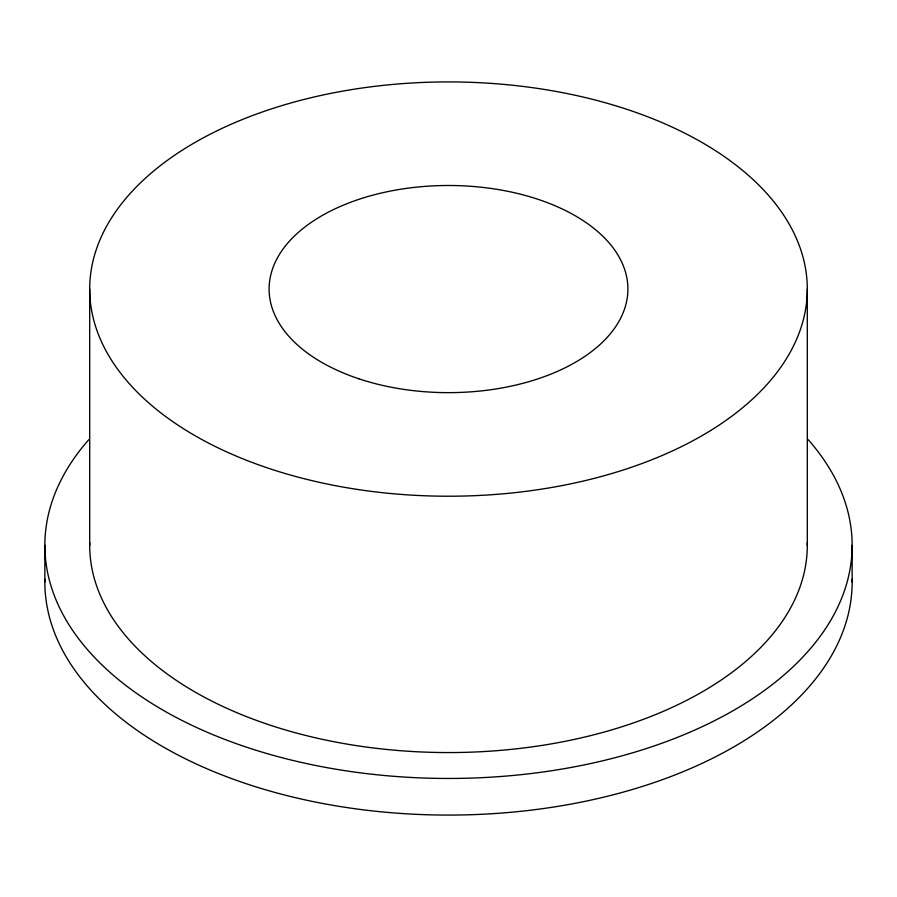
<?xml version="1.0" encoding="UTF-8"?>
<svg xmlns="http://www.w3.org/2000/svg" width="897" height="897" viewBox="0 0 897 897"><rect width="100%" height="100%" fill="white"/><g stroke="black" fill="none" stroke-linecap="round" stroke-linejoin="round"><path stroke-width="1.35" d="M852.15 545.41L852.15 582.03M807.3 289.069A358.8 207.151 0 0 1 269.1 468.469A358.8 207.151 0 0 1 269.1 109.669A358.8 207.151 0 0 1 807.3 289.069L807.3 545.41M89.7 289.069L89.7 545.41M44.85 545.41L44.85 582.03M807.266 542.719A358.8 207.151 0 0 1 448.5 752.561A358.8 207.151 0 0 1 89.734 542.719M852.116 579.271A403.65 233.041 0 0 1 448.5 815.081A403.65 233.041 0 0 1 44.884 579.271M808.163 439.631A403.65 233.041 0 0 1 448.5 778.461A403.65 233.041 0 0 1 88.837 439.631M358.8 378.769A179.4 103.581 0 0 0 627.9 289.069A179.4 103.581 0 0 0 358.8 199.369A179.4 103.581 0 0 0 358.8 378.769"/></g></svg>
